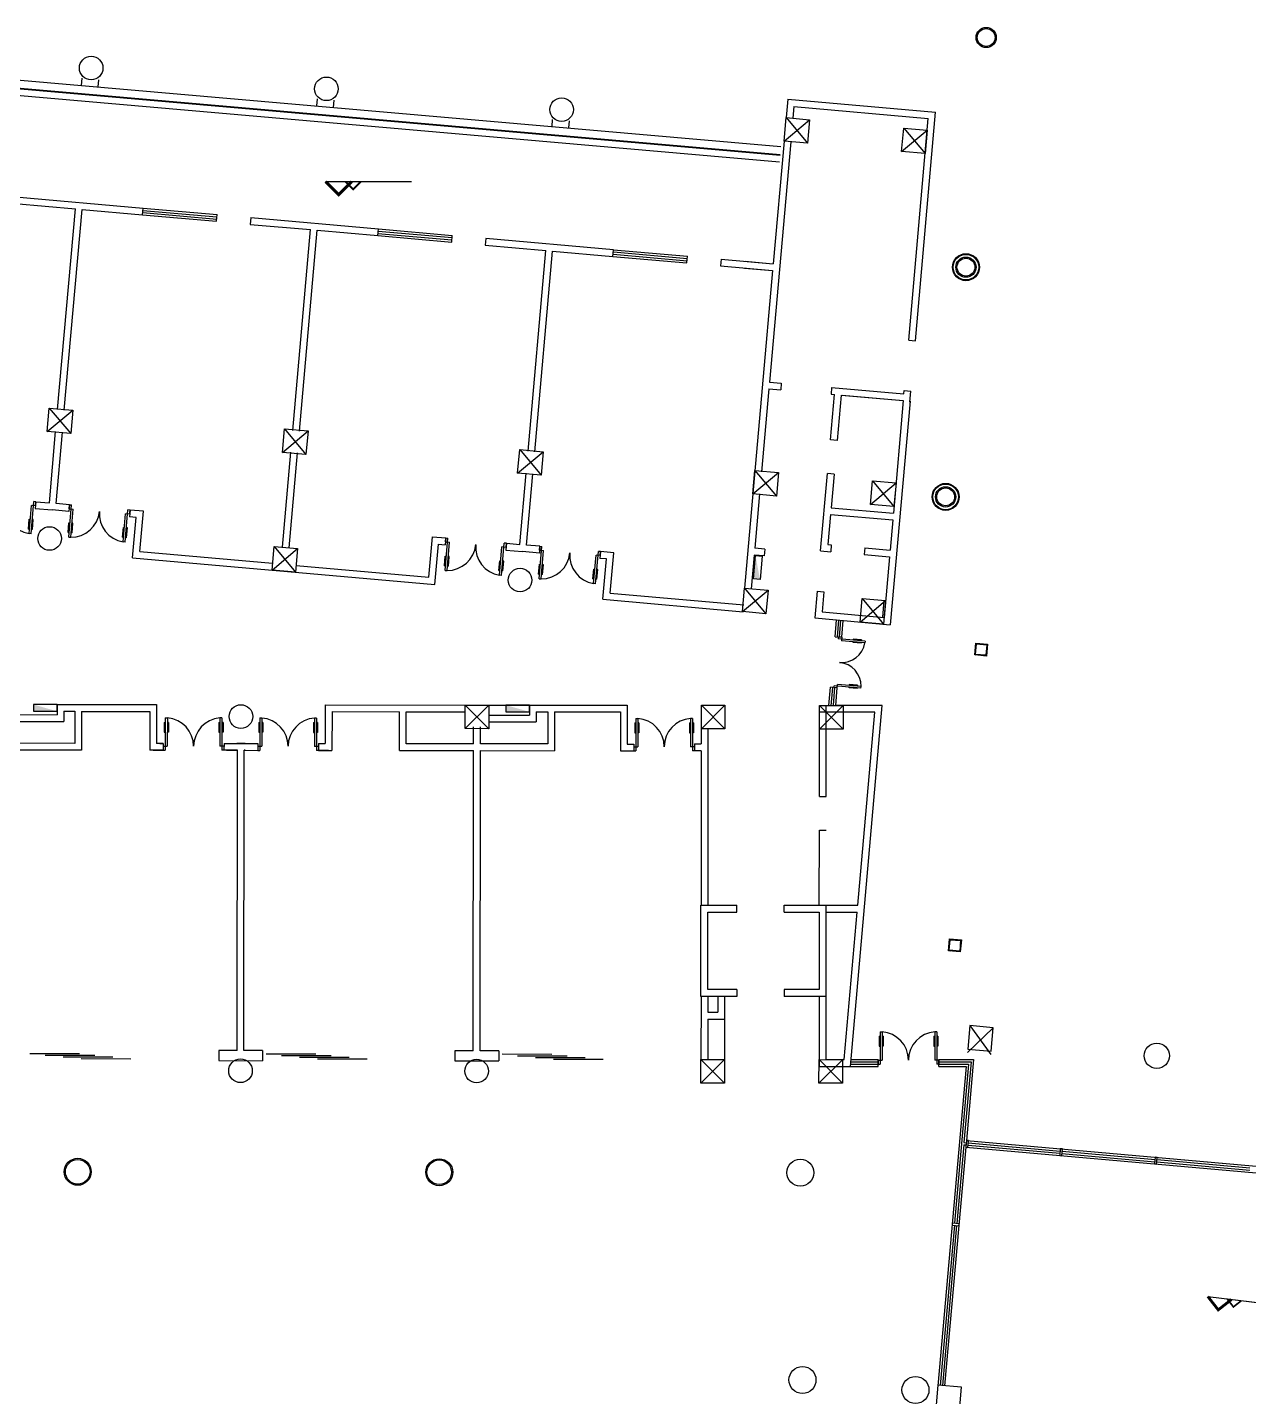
# Model space of a CAD drawing. Header units: millimetres. Extents: x 348697 to 1485586, y 7456 to 143477.
# Drawn here: x 1386420 to 1422622, y 29902 to 70489 of the extents above; entities that cross this region are included whole.
import ezdxf

# ---------------------------------------------------------------- set-up
doc = ezdxf.new("R2010")
doc.units = ezdxf.units.MM
doc.header["$LTSCALE"] = 1000
doc.header["$PDMODE"] = 1
doc.layers.get('0').update_dxf_attribs({"linetype": 'CONTINUOUS'})
for name, color, linetype in [('A—\\M+5C3C5\\M+5B4B0', 135, 'CONTINUOUS'), ('A—\\M+5C7BD\\M+5CCE5', 7, 'CONTINUOUS'), ('E-COLS-F1$0$0S-SLAB-SYMB', 40, 'CONTINUOUS'), ('E-RG-1F$0$A-WALL', 7, 'CONTINUOUS'), ('E1-RI-1F$0$A-DOOR-GLAZ', 1, 'CONTINUOUS'), ('E1-RI-1F$0$A-GLAZ', 140, 'CONTINUOUS'), ('E1-RI-1F$0$A-WALL', 7, 'CONTINUOUS'), ('E1-RV-1F$0$$2$A-WALL', 7, 'CONTINUOUS'), ('E1-RV-1F$0$A-WALL', 7, 'CONTINUOUS'), ('E2-RI-1F$0$0S-COLS-LINE', 90, 'CONTINUOUS')]:
    doc.layers.add(name, color=color, linetype=linetype)
pattern_1 = [(39.93222887, (-559405522.73, 359253652.62), (-200.58783137, 239.62631722), [])]

msp = doc.modelspace()

# ---------------------------------------------------------------- hatches: boundary and pattern name
at = {"layer": 'E-COLS-F1$0$0S-SLAB-SYMB'}
h = msp.add_hatch(dxfattribs=at)
h.set_pattern_fill('ANSI31', color=8, scale=50, angle=-5.0678)
h.set_pattern_definition(pattern_1)
h.paths.add_polyline_path([(1414883, 52203), (1414535, 52234), (1414504, 51885), (1414852, 51854)])
h.paths.add_polyline_path([(1414834, 51876), (1414525, 51903), (1414553, 52212), (1414862, 52185)], flags=16)
h = msp.add_hatch(dxfattribs=at)
h.set_pattern_fill('ANSI31', color=8, scale=50, angle=-5.0678)
h.set_pattern_definition(pattern_1)
h.paths.add_polyline_path([(1414106, 43437), (1413757, 43468), (1413726, 43120), (1414075, 43089)])
h.paths.add_polyline_path([(1414057, 43110), (1413748, 43138), (1413775, 43446), (1414084, 43419)], flags=16)

# ---------------------------------------------------------------- linework, layer by layer
at = {"color": 1}
for p, q in [((1395257, 65920), (1397803, 65920)), ((1395843, 65920), (1397371, 65920)), ((1421414, 32867), (1423712, 32589)), ((1421987, 32797), (1423366, 32631))]:
    msp.add_line(p, q, dxfattribs=at)
for p, q in [((1386528, 55478), (1386613, 56434)), ((1386673, 56429), (1386613, 56434)), ((1386662, 56309), (1386673, 56429)), ((1386468, 55483), (1386542, 56320)), ((1386662, 56309), (1386542, 56320)), ((1387644, 55379), (1387729, 56336)), ((1387658, 56221), (1387669, 56341)), ((1387658, 56221), (1387778, 56211)), ((1387669, 56341), (1387729, 56336)), ((1387704, 55374), (1387778, 56211)), ((1389257, 55236), (1389332, 56073)), ((1389317, 55231), (1389402, 56187)), ((1389451, 56062), (1389332, 56073)), ((1389462, 56182), (1389402, 56187)), ((1389451, 56062), (1389462, 56182)), ((1386450, 55619), (1386476, 55909)), ((1386450, 55619), (1386480, 55617)), ((1386476, 55909), (1386506, 55907)), ((1386570, 55609), (1386540, 55612)), ((1386595, 55899), (1386566, 55901)), ((1386570, 55609), (1386595, 55899)), ((1387626, 55516), (1387651, 55806)), ((1387651, 55806), (1387681, 55803)), ((1387771, 55795), (1387741, 55798)), ((1387745, 55505), (1387771, 55795)), ((1389239, 55373), (1389265, 55663)), ((1389265, 55663), (1389295, 55660)), ((1389385, 55652), (1389355, 55655)), ((1389359, 55362), (1389385, 55652)), ((1386528, 55478), (1386468, 55483)), ((1387626, 55516), (1387656, 55513)), ((1387644, 55379), (1387704, 55374)), ((1387745, 55505), (1387715, 55508)), ((1389239, 55373), (1389269, 55370)), ((1389317, 55231), (1389257, 55236)), ((1389359, 55362), (1389329, 55365)), ((1398800, 54393), (1398885, 55349)), ((1398815, 55235), (1398825, 55355)), ((1398815, 55235), (1398934, 55225)), ((1398825, 55355), (1398885, 55349)), ((1398860, 54388), (1398934, 55225)), ((1400474, 54245), (1400558, 55201)), ((1400618, 55196), (1400558, 55201)), ((1398782, 54530), (1398808, 54819)), ((1398808, 54819), (1398838, 54817)), ((1398927, 54809), (1398898, 54812)), ((1398902, 54519), (1398927, 54809)), ((1400414, 54250), (1400488, 55087)), ((1400608, 55076), (1400488, 55087)), ((1400608, 55076), (1400618, 55196)), ((1401589, 54147), (1401674, 55103)), ((1401604, 54989), (1401614, 55108)), ((1401604, 54989), (1401723, 54978)), ((1401614, 55108), (1401674, 55103)), ((1401649, 54141), (1401723, 54978)), ((1403203, 54003), (1403277, 54840)), ((1403263, 53998), (1403348, 54954)), ((1403397, 54830), (1403277, 54840)), ((1403407, 54949), (1403348, 54954)), ((1403397, 54830), (1403407, 54949)), ((1398782, 54530), (1398812, 54527)), ((1398800, 54393), (1398860, 54388)), ((1398902, 54519), (1398872, 54522)), ((1400396, 54387), (1400422, 54676)), ((1400422, 54676), (1400451, 54674)), ((1400541, 54666), (1400511, 54668)), ((1400515, 54376), (1400541, 54666)), ((1401571, 54283), (1401597, 54573)), ((1401597, 54573), (1401627, 54570)), ((1401717, 54562), (1401687, 54565)), ((1401691, 54272), (1401717, 54562)), ((1403185, 54140), (1403211, 54430)), ((1403211, 54430), (1403241, 54427)), ((1403330, 54419), (1403300, 54422)), ((1403305, 54129), (1403330, 54419)), ((1400396, 54387), (1400426, 54384)), ((1400474, 54245), (1400414, 54250)), ((1400515, 54376), (1400486, 54379)), ((1401571, 54283), (1401601, 54280)), ((1401589, 54147), (1401649, 54141)), ((1401691, 54272), (1401661, 54275)), ((1403185, 54140), (1403215, 54137)), ((1403263, 53998), (1403203, 54003)), ((1403305, 54129), (1403275, 54132)), ((1410462, 52418), (1410457, 52368)), ((1411254, 52298), (1410457, 52368)), ((1410561, 52409), (1410462, 52418)), ((1410561, 52409), (1410553, 52309)), ((1411250, 52248), (1410553, 52309)), ((1410895, 52254), (1410897, 52279)), ((1411136, 52233), (1410895, 52254)), ((1410903, 52354), (1410901, 52329)), ((1411145, 52332), (1410903, 52354)), ((1411136, 52233), (1411138, 52258)), ((1411145, 52332), (1411143, 52307)), ((1411254, 52298), (1411250, 52248)), ((1410330, 50924), (1410334, 50973)), ((1410429, 50915), (1410330, 50924)), ((1411131, 50903), (1410334, 50973)), ((1410429, 50915), (1410438, 51014)), ((1411135, 50953), (1410438, 51014)), ((1410776, 50909), (1410778, 50934)), ((1411017, 50888), (1410776, 50909)), ((1410785, 51009), (1410782, 50984)), ((1411026, 50988), (1410785, 51009)), ((1411017, 50888), (1411019, 50913)), ((1411026, 50988), (1411024, 50963)), ((1411131, 50903), (1411135, 50953)), ((1390509, 50022), (1390508, 49062)), ((1390509, 50022), (1390569, 50022)), ((1390569, 50022), (1390568, 49182)), ((1392129, 50021), (1392128, 49181)), ((1392189, 50020), (1392129, 50021)), ((1392189, 50020), (1392188, 49060)), ((1393309, 50019), (1393308, 49059)), ((1393309, 50019), (1393369, 50019)), ((1393369, 50019), (1393368, 49179)), ((1394929, 50017), (1394928, 49177)), ((1394989, 50017), (1394929, 50017)), ((1394989, 50017), (1394988, 49057)), ((1404459, 50006), (1404458, 49046)), ((1404459, 50006), (1404519, 50006)), ((1404519, 50006), (1404518, 49166)), ((1406079, 50004), (1406078, 49164)), ((1406139, 50004), (1406079, 50004)), ((1406139, 50004), (1406138, 49044)), ((1390479, 49888), (1390479, 49597)), ((1390479, 49888), (1390509, 49888)), ((1390479, 49597), (1390509, 49597)), ((1390599, 49888), (1390569, 49888)), ((1390599, 49597), (1390569, 49597)), ((1390599, 49888), (1390599, 49597)), ((1392099, 49886), (1392099, 49595)), ((1392099, 49886), (1392129, 49886)), ((1392099, 49595), (1392129, 49595)), ((1392219, 49886), (1392189, 49886)), ((1392219, 49595), (1392189, 49595)), ((1392219, 49886), (1392219, 49595)), ((1393279, 49885), (1393279, 49594)), ((1393279, 49885), (1393309, 49885)), ((1393279, 49594), (1393309, 49594)), ((1393399, 49885), (1393369, 49885)), ((1393399, 49594), (1393369, 49594)), ((1393399, 49885), (1393399, 49594)), ((1394899, 49883), (1394899, 49592)), ((1394899, 49883), (1394929, 49883)), ((1394899, 49592), (1394929, 49592)), ((1395019, 49883), (1394989, 49883)), ((1395019, 49592), (1394989, 49592)), ((1395019, 49883), (1395019, 49592)), ((1404429, 49872), (1404429, 49581)), ((1404429, 49872), (1404459, 49872)), ((1404429, 49581), (1404459, 49581)), ((1404549, 49872), (1404519, 49872)), ((1404549, 49581), (1404519, 49581)), ((1404549, 49872), (1404549, 49581)), ((1406049, 49870), (1406049, 49579)), ((1406049, 49870), (1406079, 49870)), ((1406049, 49579), (1406079, 49579)), ((1406169, 49870), (1406139, 49870)), ((1406169, 49579), (1406139, 49579)), ((1406169, 49870), (1406169, 49579)), ((1390448, 49183), (1390568, 49182)), ((1390448, 49183), (1390448, 49063)), ((1392248, 49180), (1392128, 49181)), ((1392248, 49180), (1392248, 49060)), ((1393248, 49179), (1393368, 49179)), ((1393248, 49179), (1393248, 49059)), ((1395048, 49177), (1394928, 49177)), ((1395048, 49177), (1395048, 49057)), ((1404398, 49166), (1404518, 49166)), ((1404398, 49166), (1404398, 49046)), ((1406198, 49164), (1406078, 49164)), ((1406198, 49164), (1406198, 49044)), ((1390448, 49063), (1390508, 49062)), ((1392248, 49060), (1392188, 49060)), ((1393248, 49059), (1393308, 49059)), ((1395048, 49057), (1394988, 49057)), ((1404398, 49046), (1404458, 49046)), ((1406198, 49044), (1406138, 49044)), ((1411698, 40716), (1411698, 39756)), ((1411698, 40716), (1411758, 40716)), ((1411758, 40716), (1411758, 39876)), ((1413318, 40716), (1413318, 39876)), ((1413378, 40716), (1413318, 40716)), ((1413378, 40716), (1413378, 39756)), ((1411668, 40582), (1411668, 40291)), ((1411668, 40582), (1411698, 40582)), ((1411668, 40291), (1411698, 40291)), ((1411788, 40582), (1411758, 40582)), ((1411788, 40291), (1411758, 40291)), ((1411788, 40582), (1411788, 40291)), ((1413288, 40582), (1413288, 40291)), ((1413288, 40582), (1413318, 40582)), ((1413288, 40291), (1413318, 40291)), ((1413408, 40582), (1413378, 40582)), ((1413408, 40291), (1413378, 40291)), ((1413408, 40582), (1413408, 40291)), ((1411638, 39876), (1411758, 39876)), ((1411638, 39876), (1411638, 39756)), ((1413438, 39876), (1413318, 39876)), ((1413438, 39876), (1413438, 39756)), ((1411638, 39756), (1411698, 39756)), ((1413438, 39756), (1413378, 39756))]:
    msp.add_line(p, q)
at = {"elevation": 0}
for points in [[(1408912, 67814), (1409609, 67753), (1409547, 67055), (1408850, 67117)], [(1412398, 67506), (1413095, 67445), (1413034, 66747), (1412336, 66809)], [(1387069, 59205), (1387766, 59143), (1387704, 58446), (1387007, 58507)], [(1394041, 58588), (1394739, 58526), (1394677, 57829), (1393980, 57891)], [(1401014, 57972), (1401711, 57910), (1401650, 57213), (1400953, 57274)], [(1407987, 57355), (1408684, 57294), (1408623, 56596), (1407925, 56658)], [(1411473, 57047), (1412171, 56985), (1412109, 56288), (1411412, 56350)], [(1393733, 55102), (1394430, 55040), (1394369, 54343), (1393672, 54404)], [(1408002, 54837), (1408201, 54819), (1408139, 54122), (1407940, 54140)], [(1407679, 53869), (1408376, 53807), (1408314, 53110), (1407617, 53172)], [(1411165, 53561), (1411862, 53499), (1411801, 52802), (1411104, 52863)], [(1399400, 50402), (1400100, 50401), (1400099, 49701), (1399399, 49702)], [(1406400, 50394), (1407100, 50393), (1407099, 49693), (1406399, 49694)], [(1409900, 50390), (1410600, 50389), (1410599, 49689), (1409899, 49690)], [(1415054, 40837), (1414357, 40899), (1414295, 40202), (1414993, 40140)], [(1406387, 39894), (1407087, 39893), (1407087, 39193), (1406387, 39194)], [(1409887, 39890), (1410587, 39889), (1410586, 39189), (1409886, 39190)], [(1414109, 30179), (1413412, 30241), (1413350, 29544), (1414048, 29482)]]:
    msp.add_lwpolyline(points, close=True, dxfattribs=at)
at = {"color": 1}
for points, const_width in [([(1395257, 65920), (1395646, 65531), (1396035, 65920)], 91.7), ([(1395843, 65920), (1396076, 65686), (1396310, 65920)], 55), ([(1421414, 32867), (1421722, 32473), (1422116, 32782)], 83.3), ([(1421987, 32797), (1422172, 32561), (1422408, 32746)], 50)]:
    msp.add_lwpolyline(points, dxfattribs=dict(at, const_width=const_width))
at = {"extrusion": (0, 0, -1), "elevation": 0}
for points in [[(-1387300, 50216), (-1387300, 50416), (-1386600, 50417), (-1386600, 50217)], [(-1401300, 50200), (-1401300, 50400), (-1400600, 50401), (-1400600, 50201)]]:
    msp.add_lwpolyline(points, close=True, dxfattribs=at)
for centre, radius in [((1414843, 70189, 0), 300), ((1414843, 70189, 0), 265), ((1388311, 69284, 0), 350), ((1395284, 68668, 0), 350), ((1402257, 68051, 0), 350), ((1414242, 63381, 0), 300), ((1414242, 63381, 0), 265), ((1413640, 56572, 0), 300), ((1413640, 56572, 0), 265), ((1387078, 55339, 0), 350), ((1401024, 54106, 0), 350), ((1392750, 50060, 0), 350), ((1419900, 40006, 0), 375), ((1392737, 39560, 0), 350), ((1399737, 39552, 0), 350), ((1387912, 36566, 0), 400), ((1398629, 36553, 0), 400), ((1409332, 36540, 0), 400), ((1387912, 36566, 0), 365), ((1398629, 36553, 0), 365), ((1409397, 30396, 0), 400), ((1412747, 30099, 0), 400)]:
    msp.add_circle(centre, radius)
for centre, radius, start, end in [((1386602, 56314), 840, 174.9341, -99.162), ((1387718, 56216), 840, -90.9699, -5.0659), ((1389391, 56068), 840, 174.9341, -99.162), ((1398874, 55230), 840, -90.9699, -5.0659), ((1400548, 55081), 840, 174.9341, -99.162), ((1401664, 54983), 840, -90.9699, -5.0659), ((1403337, 54835), 840, 174.9341, -99.162), ((1410557, 52359), 700, -95.0521, -9.1481), ((1410434, 50965), 700, -0.956, 84.9479), ((1390508, 49182), 840, -0.0678, 85.8362), ((1392188, 49180), 840, 94.0283, 179.9322), ((1393308, 49179), 840, -0.0678, 85.8362), ((1394988, 49177), 840, 94.0283, 179.9322), ((1404458, 49166), 840, -0.0678, 85.8362), ((1406138, 49164), 840, 94.0283, 179.9322), ((1411698, 39876), 840, 0, 85.904), ((1413378, 39876), 840, 94.096, 180)]:
    msp.add_arc(centre, radius, start, end)
at = {"color": 1}
for p in [(1395374, 66374), (1395913, 66192), (1421569, 33264), (1422080, 33036)]:
    msp.add_point(p, dxfattribs=at)
msp.add_solid([(1408002, 54837), (1408002, 54837), (1407940, 54140), (1408139, 54122)])
at = {"extrusion": (0, 0, -1)}
for points in [[(-1387300, 50216), (-1387300, 50216), (-1386600, 50217), (-1386600, 50417)], [(-1401300, 50200), (-1401300, 50200), (-1400600, 50201), (-1400600, 50401)]]:
    msp.add_solid(points, dxfattribs=at)
at = {"layer": 'A—\\M+5C3C5\\M+5B4B0'}
for p, q in [((1381696, 69057), (1408733, 66697)), ((1381698, 69077), (1408734, 66717)), ((1381719, 69321), (1408756, 66961)), ((1381679, 68864), (1408716, 66504)), ((1389840, 65000), (1392031, 64806)), ((1389846, 65066), (1392037, 64872)), ((1389851, 65132), (1392043, 64939)), ((1389834, 64933), (1392025, 64740)), ((1392025, 64740), (1392043, 64939)), ((1396807, 64317), (1398998, 64123)), ((1396812, 64383), (1399004, 64189)), ((1396818, 64450), (1399010, 64256)), ((1396824, 64516), (1399016, 64322)), ((1398998, 64123), (1399016, 64322)), ((1403785, 63767), (1405977, 63573)), ((1403791, 63833), (1405983, 63639)), ((1403797, 63900), (1405988, 63706)), ((1403779, 63700), (1405971, 63507)), ((1405971, 63507), (1405988, 63706)), ((1410362, 52426), (1410406, 52925)), ((1410432, 52420), (1410476, 52919)), ((1410492, 52415), (1410536, 52913)), ((1410561, 52409), (1410605, 52907)), ((1410362, 52426), (1410561, 52409)), ((1410182, 50390), (1410230, 50932)), ((1410429, 50915), (1410230, 50932)), ((1410252, 50383), (1410300, 50926)), ((1410313, 50396), (1410360, 50921)), ((1410383, 50390), (1410429, 50915)), ((1410829, 39823), (1411638, 39823)), ((1410835, 39890), (1411638, 39890)), ((1411638, 39690), (1411638, 39890)), ((1413438, 39690), (1413438, 39890)), ((1413438, 39890), (1414468, 39890)), ((1413438, 39823), (1414396, 39823)), ((1414396, 39823), (1414184, 37434)), ((1414468, 39890), (1414256, 37495)), ((1410817, 39690), (1411638, 39690)), ((1410823, 39756), (1411638, 39756)), ((1414250, 39690), (1413411, 30224)), ((1413438, 39756), (1414323, 39756)), ((1413438, 39690), (1414250, 39690)), ((1414323, 39756), (1413904, 35039)), ((1414178, 37368), (1413971, 35033)), ((1414178, 37368), (1414244, 37362)), ((1414184, 37434), (1414250, 37428)), ((1414256, 37495), (1414238, 37296)), ((1414256, 37495), (1425512, 36497)), ((1414316, 37489), (1414256, 37495)), ((1414298, 37290), (1414316, 37489)), ((1414304, 37357), (1417028, 37115)), ((1414310, 37423), (1417034, 37181)), ((1414238, 37296), (1413611, 30223)), ((1414238, 37296), (1425494, 36297)), ((1414238, 37296), (1414298, 37290)), ((1417040, 37248), (1417023, 37049)), ((1417023, 37049), (1417082, 37043)), ((1417100, 37243), (1417040, 37248)), ((1417082, 37043), (1417100, 37243)), ((1417088, 37110), (1419842, 36866)), ((1417094, 37176), (1419848, 36932)), ((1419834, 37000), (1425512, 36497)), ((1419854, 36998), (1419837, 36799)), ((1419914, 36993), (1419854, 36998)), ((1419896, 36794), (1419914, 36993)), ((1419837, 36799), (1419896, 36794)), ((1419902, 36860), (1422656, 36616)), ((1419908, 36927), (1422662, 36682)), ((1413899, 34979), (1413478, 30235)), ((1413966, 34973), (1413545, 30229)), ((1413838, 35045), (1413833, 34985)), ((1413833, 34985), (1414032, 34968)), ((1414037, 35027), (1413838, 35045)), ((1414032, 34968), (1414037, 35027))]:
    msp.add_line(p, q, dxfattribs=at)
at = {"layer": 'A—\\M+5C7BD\\M+5CCE5'}
for p, q in [((1408960, 68362), (1408912, 67814)), ((1408960, 68362), (1413343, 67975)), ((1409142, 68145), (1409111, 67797)), ((1409142, 68145), (1413126, 67793)), ((1412545, 61219), (1413126, 67793)), ((1412744, 61201), (1413343, 67975)), ((1409049, 67100), (1408420, 59977)), ((1408850, 67117), (1408529, 63481)), ((1386066, 65467), (1389851, 65132)), ((1386049, 65268), (1387842, 65109)), ((1387315, 59158), (1387842, 65109)), ((1387515, 59140), (1388041, 65092)), ((1388041, 65092), (1389834, 64933)), ((1393021, 64651), (1394814, 64493)), ((1393039, 64851), (1396824, 64516)), ((1394288, 58541), (1394814, 64493)), ((1394487, 58524), (1395014, 64475)), ((1395014, 64475), (1396807, 64317)), ((1403797, 63900), (1400012, 64234)), ((1399994, 64035), (1401787, 63877)), ((1401261, 57925), (1401787, 63877)), ((1401460, 57907), (1401986, 63859)), ((1401986, 63859), (1403779, 63700)), ((1406967, 63419), (1408511, 63282)), ((1406985, 63618), (1408529, 63481)), ((1407681, 63355), (1408511, 63282)), ((1407698, 63555), (1408529, 63481)), ((1408511, 63282), (1408203, 59801)), ((1412545, 61219), (1412744, 61201)), ((1408203, 59801), (1407679, 53869)), ((1408402, 59778), (1408184, 57313)), ((1408402, 59778), (1408751, 59747)), ((1408420, 59977), (1408768, 59946)), ((1408768, 59946), (1408751, 59747)), ((1410262, 59814), (1410245, 59615)), ((1410262, 59814), (1412404, 59625)), ((1412404, 59625), (1412413, 59725)), ((1412413, 59725), (1412612, 59707)), ((1412583, 59383), (1412612, 59707)), ((1410226, 58262), (1410344, 59606)), ((1410245, 59615), (1410344, 59606)), ((1410544, 59589), (1410425, 58244)), ((1410544, 59589), (1412386, 59426)), ((1387071, 56393), (1387258, 58510)), ((1387270, 56376), (1387457, 58493)), ((1410425, 58244), (1410226, 58262)), ((1393982, 55080), (1394231, 57894)), ((1394181, 55062), (1394430, 57876)), ((1401017, 55160), (1401204, 57277)), ((1401216, 55143), (1401403, 57260)), ((1409935, 54974), (1410137, 57265)), ((1410337, 57248), (1410137, 57265)), ((1410337, 57248), (1410249, 56252)), ((1386673, 56429), (1386655, 56229)), ((1386673, 56429), (1387071, 56393)), ((1408127, 56665), (1407984, 55047)), ((1386655, 56229), (1387153, 56185)), ((1387651, 56141), (1387153, 56185)), ((1387669, 56341), (1387270, 56376)), ((1387669, 56341), (1387651, 56141)), ((1389462, 56182), (1389444, 55983)), ((1389860, 56147), (1389462, 56182)), ((1389754, 54951), (1389860, 56147)), ((1410231, 56053), (1410152, 55156)), ((1410231, 56053), (1412074, 55890)), ((1410249, 56252), (1412091, 56089)), ((1389643, 55965), (1389444, 55983)), ((1389538, 54770), (1389643, 55965)), ((1398321, 54194), (1398427, 55389)), ((1398427, 55389), (1398825, 55354)), ((1398825, 55354), (1398808, 55155)), ((1389754, 54951), (1393689, 54604)), ((1398503, 53977), (1398608, 55173)), ((1398608, 55173), (1398808, 55155)), ((1400618, 55196), (1400601, 54997)), ((1400601, 54997), (1401099, 54952)), ((1400618, 55196), (1401017, 55160)), ((1401597, 54908), (1401099, 54952)), ((1401614, 55108), (1401216, 55143)), ((1401614, 55108), (1401597, 54908)), ((1403407, 54949), (1403390, 54750)), ((1403806, 54914), (1403407, 54949)), ((1403700, 53719), (1403806, 54914)), ((1409935, 54974), (1410234, 54948)), ((1410152, 55156), (1410251, 55147)), ((1410251, 55147), (1410234, 54948)), ((1411247, 55059), (1411230, 54860)), ((1411230, 54860), (1411977, 54794)), ((1411247, 55059), (1411995, 54993)), ((1389538, 54770), (1398503, 53977)), ((1394386, 54542), (1398321, 54194)), ((1403589, 54732), (1403390, 54750)), ((1403483, 53537), (1403589, 54732)), ((1403700, 53719), (1407660, 53369)), ((1409829, 53779), (1409759, 52982)), ((1409829, 53779), (1410028, 53761)), ((1410028, 53761), (1409976, 53164)), ((1403483, 53537), (1407642, 53169)), ((1409759, 52982), (1412000, 52784)), ((1409976, 53164), (1411818, 53001)), ((1387300, 50416), (1390250, 50413)), ((1387300, 50416), (1387300, 50116)), ((1390250, 50413), (1390249, 49263)), ((1395250, 50407), (1395249, 49257)), ((1395250, 50407), (1399400, 50402)), ((1400100, 50401), (1400100, 50101)), ((1400100, 50401), (1404200, 50396)), ((1401300, 50400), (1401300, 50100)), ((1404200, 50396), (1404199, 49246)), ((1411760, 50390), (1410383, 50390)), ((1410817, 39690), (1411760, 50390)), ((1386100, 50118), (1387300, 50116)), ((1387500, 50216), (1387499, 49916)), ((1387500, 50216), (1387825, 50216)), ((1387825, 50216), (1387824, 49266)), ((1388025, 50215), (1388023, 49065)), ((1388025, 50215), (1390050, 50213)), ((1390050, 50213), (1390048, 49063)), ((1395450, 50207), (1395448, 49057)), ((1395450, 50207), (1397450, 50204)), ((1397448, 49054), (1397450, 50204)), ((1397649, 49254), (1397650, 50204)), ((1397650, 50204), (1399400, 50202)), ((1400100, 50101), (1401300, 50100)), ((1401500, 50199), (1401499, 49899)), ((1401500, 50199), (1401850, 50199)), ((1401850, 50199), (1401849, 49249)), ((1402050, 50199), (1402048, 49049)), ((1402050, 50199), (1404000, 50197)), ((1404000, 50197), (1403998, 49047)), ((1411544, 50190), (1409899, 50190)), ((1411325, 47718), (1411544, 50190)), ((1386099, 49918), (1387499, 49916)), ((1399649, 49252), (1399649, 49752)), ((1399849, 49251), (1399849, 49751)), ((1400099, 49901), (1401499, 49899)), ((1406392, 49693), (1406392, 49247)), ((1406593, 49693), (1406593, 44464)), ((1387824, 49266), (1385849, 49268)), ((1390449, 49263), (1390249, 49263)), ((1390349, 49263), (1390449, 49263)), ((1390449, 49263), (1390448, 49063)), ((1390449, 49263), (1390448, 49063)), ((1392249, 49260), (1392248, 49060)), ((1392249, 49260), (1393249, 49259)), ((1392874, 49260), (1392624, 49260)), ((1393249, 49259), (1393248, 49059)), ((1395049, 49257), (1395048, 49057)), ((1395049, 49257), (1395048, 49057)), ((1395049, 49257), (1395249, 49257)), ((1399649, 49252), (1397649, 49254)), ((1401849, 49249), (1399849, 49251)), ((1404199, 49246), (1404399, 49246)), ((1404399, 49246), (1404398, 49046)), ((1406199, 49247), (1406198, 49044)), ((1406199, 49247), (1406392, 49247)), ((1388023, 49065), (1385848, 49068)), ((1390448, 49063), (1390048, 49063)), ((1390148, 49063), (1390448, 49063)), ((1392648, 49060), (1392248, 49060)), ((1392323, 49060), (1392648, 49060)), ((1392638, 40160), (1392648, 49060)), ((1392838, 40160), (1392848, 49060)), ((1392848, 49060), (1393248, 49059)), ((1392873, 49060), (1392848, 49060)), ((1395348, 49057), (1395048, 49057)), ((1395048, 49057), (1395448, 49057)), ((1397448, 49054), (1399648, 49052)), ((1399638, 40152), (1399648, 49052)), ((1399838, 40151), (1399848, 49051)), ((1399848, 49051), (1402048, 49049)), ((1403998, 49047), (1404398, 49046)), ((1406392, 49044), (1406198, 49044)), ((1406392, 49044), (1406392, 44465)), ((1411038, 44465), (1411325, 47718)), ((1406387, 41765), (1406387, 44465)), ((1406387, 44465), (1407455, 44465)), ((1406587, 41965), (1406587, 44265)), ((1406587, 44265), (1407455, 44265)), ((1407455, 44265), (1407455, 44465)), ((1408855, 44465), (1410087, 44465)), ((1408855, 44265), (1408855, 44465)), ((1408855, 44265), (1409887, 44265)), ((1409887, 44265), (1409887, 41965)), ((1410087, 44465), (1411038, 44465)), ((1410087, 44465), (1410087, 41765)), ((1410087, 44265), (1411020, 44265)), ((1410633, 39890), (1411020, 44265)), ((1407455, 41965), (1406587, 41965)), ((1407455, 41965), (1407455, 41765)), ((1409887, 41965), (1408855, 41965)), ((1408855, 41965), (1408855, 41765)), ((1406389, 41765), (1406387, 39894)), ((1407455, 41765), (1406387, 41765)), ((1406590, 41765), (1406589, 41293)), ((1406890, 41764), (1406889, 41293)), ((1407090, 41764), (1407088, 39893)), ((1410087, 41765), (1408855, 41765)), ((1409887, 41765), (1409887, 39690)), ((1410087, 41765), (1410087, 39890)), ((1406589, 41093), (1406587, 39893)), ((1392638, 40160), (1392091, 40161)), ((1392091, 40161), (1392091, 39861)), ((1392091, 39861), (1393392, 39859)), ((1393392, 40159), (1392838, 40160)), ((1393392, 40159), (1393392, 39859)), ((1399638, 40152), (1399091, 40152)), ((1399091, 40152), (1399091, 39852)), ((1399091, 39852), (1400392, 39851)), ((1400392, 40151), (1399838, 40151)), ((1400392, 40151), (1400392, 39851)), ((1410087, 39890), (1410633, 39890)), ((1409887, 39690), (1410817, 39690))]:
    msp.add_line(p, q, dxfattribs=at)
at = {"layer": 'Defpoints'}
for p, q in [((1408912, 67814, 0), (1409547, 67055, 0)), ((1408850, 67117, 0), (1409609, 67753, 0)), ((1412336, 66809, 0), (1413095, 67445, 0)), ((1412398, 67506, 0), (1413034, 66747, 0)), ((1387007, 58507, 0), (1387766, 59143, 0)), ((1387069, 59205, 0), (1387704, 58446, 0)), ((1393980, 57891, 0), (1394739, 58526, 0)), ((1394041, 58588, 0), (1394677, 57829, 0)), ((1400953, 57274, 0), (1401711, 57910, 0)), ((1401014, 57972, 0), (1401650, 57213, 0)), ((1407925, 56658, 0), (1408684, 57294, 0)), ((1407987, 57355, 0), (1408623, 56596, 0)), ((1411412, 56350, 0), (1412171, 56985, 0)), ((1411473, 57047, 0), (1412109, 56288, 0)), ((1393672, 54404, 0), (1394430, 55040, 0)), ((1393733, 55102, 0), (1394369, 54343, 0)), ((1407617, 53172, 0), (1408376, 53807, 0)), ((1407679, 53869, 0), (1408314, 53110, 0)), ((1411104, 52863, 0), (1411862, 53499, 0)), ((1411165, 53561, 0), (1411801, 52802, 0)), ((1399399, 49702, 0), (1400100, 50401, 0)), ((1399400, 50402, 0), (1400099, 49701, 0)), ((1406399, 49694, 0), (1407100, 50393, 0)), ((1406400, 50394, 0), (1407099, 49693, 0)), ((1409899, 49690, 0), (1410600, 50389, 0)), ((1409900, 50390, 0), (1410599, 49689, 0)), ((1414287, 40102, 0), (1415054, 40837, 0)), ((1414357, 40899, 0), (1414984, 40040, 0)), ((1406387, 39894, 0), (1407087, 39193, 0)), ((1406387, 39194, 0), (1407087, 39893, 0)), ((1409886, 39190, 0), (1410587, 39889, 0)), ((1409887, 39890, 0), (1410586, 39189, 0))]:
    msp.add_line(p, q, dxfattribs=at)
at = {"layer": 'E-RG-1F$0$A-WALL'}
for centre, radius in [((1414242, 63381), 400), ((1414242, 63381), 380), ((1413640, 56572), 400), ((1413640, 56572), 380)]:
    msp.add_circle(centre, radius, dxfattribs=at)
at = {"layer": 'E1-RI-1F$0$A-DOOR-GLAZ'}
for p, q in [((1387963, 40063), (1386490, 40064)), ((1388421, 40011), (1386948, 40013)), ((1388954, 39960), (1387481, 39962)), ((1389487, 39908), (1388014, 39910)), ((1394967, 40054), (1393494, 40056)), ((1395424, 40003), (1393951, 40005)), ((1395957, 39952), (1394484, 39953)), ((1396491, 39900), (1395018, 39902)), ((1401967, 40046), (1400494, 40048)), ((1402424, 39995), (1400951, 39996)), ((1402957, 39943), (1401484, 39945)), ((1403491, 39892), (1402018, 39894))]:
    msp.add_line(p, q, dxfattribs=at)
at = {"layer": 'E1-RI-1F$0$A-GLAZ'}
for p, q in [((1388033, 68980), (1388015, 68771)), ((1388531, 68936), (1388513, 68728)), ((1395007, 68371), (1394989, 68162)), ((1395505, 68327), (1395487, 68119)), ((1401980, 67762), (1401962, 67554)), ((1402478, 67718), (1402460, 67510))]:
    msp.add_line(p, q, dxfattribs=at)
at = {"layer": 'E1-RI-1F$0$A-WALL'}
for p, q in [((1389834, 64933), (1389851, 65132)), ((1393039, 64851), (1393021, 64651)), ((1396807, 64317), (1396824, 64516)), ((1400012, 64234), (1399994, 64035)), ((1403779, 63700), (1403797, 63900)), ((1406985, 63618), (1406967, 63419)), ((1412586, 59408), (1412000, 52784)), ((1412386, 59426), (1412091, 56089)), ((1412074, 55890), (1411995, 54993)), ((1407966, 54847), (1407878, 53851)), ((1408265, 54821), (1407966, 54847)), ((1408283, 55020), (1407984, 55047)), ((1408283, 55020), (1408265, 54821)), ((1411977, 54794), (1411818, 53001)), ((1411813, 53503), (1411769, 53005)), ((1409898, 47690), (1409901, 50390)), ((1410098, 47689), (1410101, 50389)), ((1409898, 47690), (1410098, 47689)), ((1409894, 44465), (1409897, 46690)), ((1409897, 46690), (1410097, 46690)), ((1406589, 41293), (1406889, 41293)), ((1406589, 41093), (1407089, 41093)), ((1406388, 39894), (1407088, 39893))]:
    msp.add_line(p, q, dxfattribs=at)
at = {"layer": 'E1-RV-1F$0$$2$A-WALL'}
for p, q in [((1408960, 68362), (1408912, 67814)), ((1408960, 68362), (1413343, 67975)), ((1409142, 68145), (1409111, 67797)), ((1409142, 68145), (1413126, 67793)), ((1412545, 61219), (1413126, 67793)), ((1412744, 61201), (1413343, 67975)), ((1409049, 67100), (1408420, 59977)), ((1408850, 67117), (1408529, 63481)), ((1408511, 63282), (1408203, 59801)), ((1412545, 61219), (1412744, 61201)), ((1408402, 59778), (1408751, 59747)), ((1408420, 59977), (1408768, 59946)), ((1408768, 59946), (1408751, 59747)), ((1410262, 59814), (1410245, 59615)), ((1410262, 59814), (1412404, 59625)), ((1412404, 59625), (1412413, 59725)), ((1412413, 59725), (1412612, 59707)), ((1412583, 59383), (1412612, 59707)), ((1410569, 59587), (1412386, 59426)), ((1406387, 41765), (1406387, 44465)), ((1406387, 44465), (1407455, 44465)), ((1406587, 41965), (1406587, 44265)), ((1408855, 44465), (1410087, 44465)), ((1408855, 44265), (1409887, 44265)), ((1409887, 44265), (1409887, 41965)), ((1410087, 44465), (1410087, 41765)), ((1407455, 41965), (1406587, 41965)), ((1409887, 41965), (1408855, 41965)), ((1407455, 41765), (1406387, 41765)), ((1410087, 41765), (1408855, 41765))]:
    msp.add_line(p, q, dxfattribs=at)
at = {"layer": 'E1-RV-1F$0$A-WALL'}
for p, q in [((1407681, 63355), (1408511, 63282)), ((1407698, 63555), (1408529, 63481)), ((1406587, 44265), (1407455, 44265)), ((1407455, 44265), (1407455, 44465)), ((1408855, 44265), (1408855, 44465)), ((1407455, 41965), (1407455, 41765)), ((1408855, 41965), (1408855, 41765))]:
    msp.add_line(p, q, dxfattribs=at)
at = {"layer": 'E2-RI-1F$0$0S-COLS-LINE', "color": 4}
for points in [[(1414535, 52234), (1414883, 52203), (1414852, 51854), (1414504, 51885), (1414535, 52234)], [(1413757, 43468), (1414106, 43437), (1414075, 43089), (1413726, 43120), (1413757, 43468)]]:
    msp.add_lwpolyline(points, dxfattribs=at)
for points in [[(1414553, 52212), (1414862, 52185), (1414834, 51876), (1414525, 51903)], [(1413775, 43446), (1414084, 43419), (1414057, 43110), (1413748, 43138)]]:
    msp.add_lwpolyline(points, close=True, dxfattribs=at)

doc.saveas('drawing.dxf')
